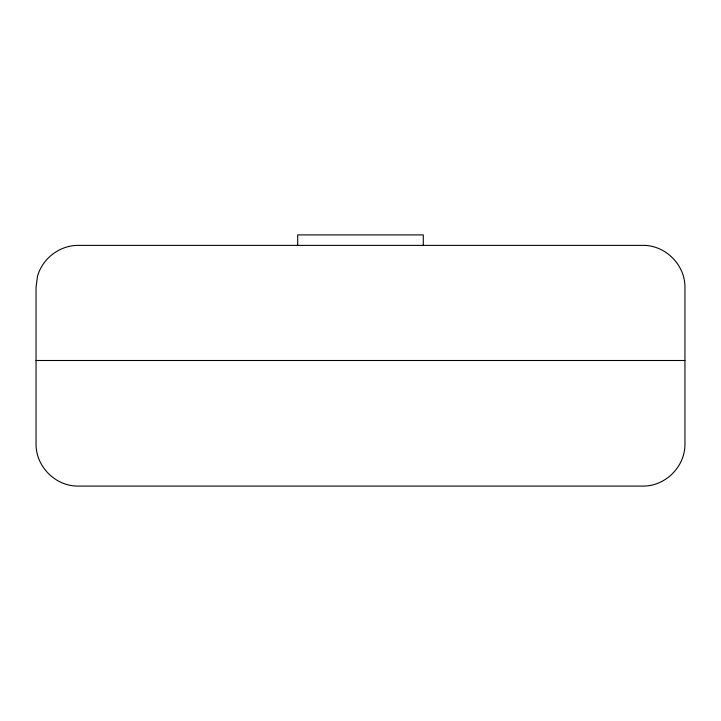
<?xml version="1.0" encoding="UTF-8"?>
<svg xmlns="http://www.w3.org/2000/svg" width="721" height="721" viewBox="0 0 721 721"><rect width="100%" height="100%" fill="white"/><g stroke="black" fill="none" stroke-linecap="round" stroke-linejoin="round"><path stroke-width="1.08" d="M36.05 360.5L684.95 360.5M423.299 245.374L423.299 234.911L297.701 234.911L297.701 245.374M37.474 276.404L36.05 287.237L36.05 444.226C35.906 466.631 55.508 486.233 77.913 486.089L643.087 486.089C665.492 486.233 685.094 466.631 684.95 444.226L684.95 287.237C685.094 264.832 665.492 245.23 643.087 245.374L77.913 245.374C59.41 245.473 42.368 258.551 37.474 276.404"/></g></svg>
